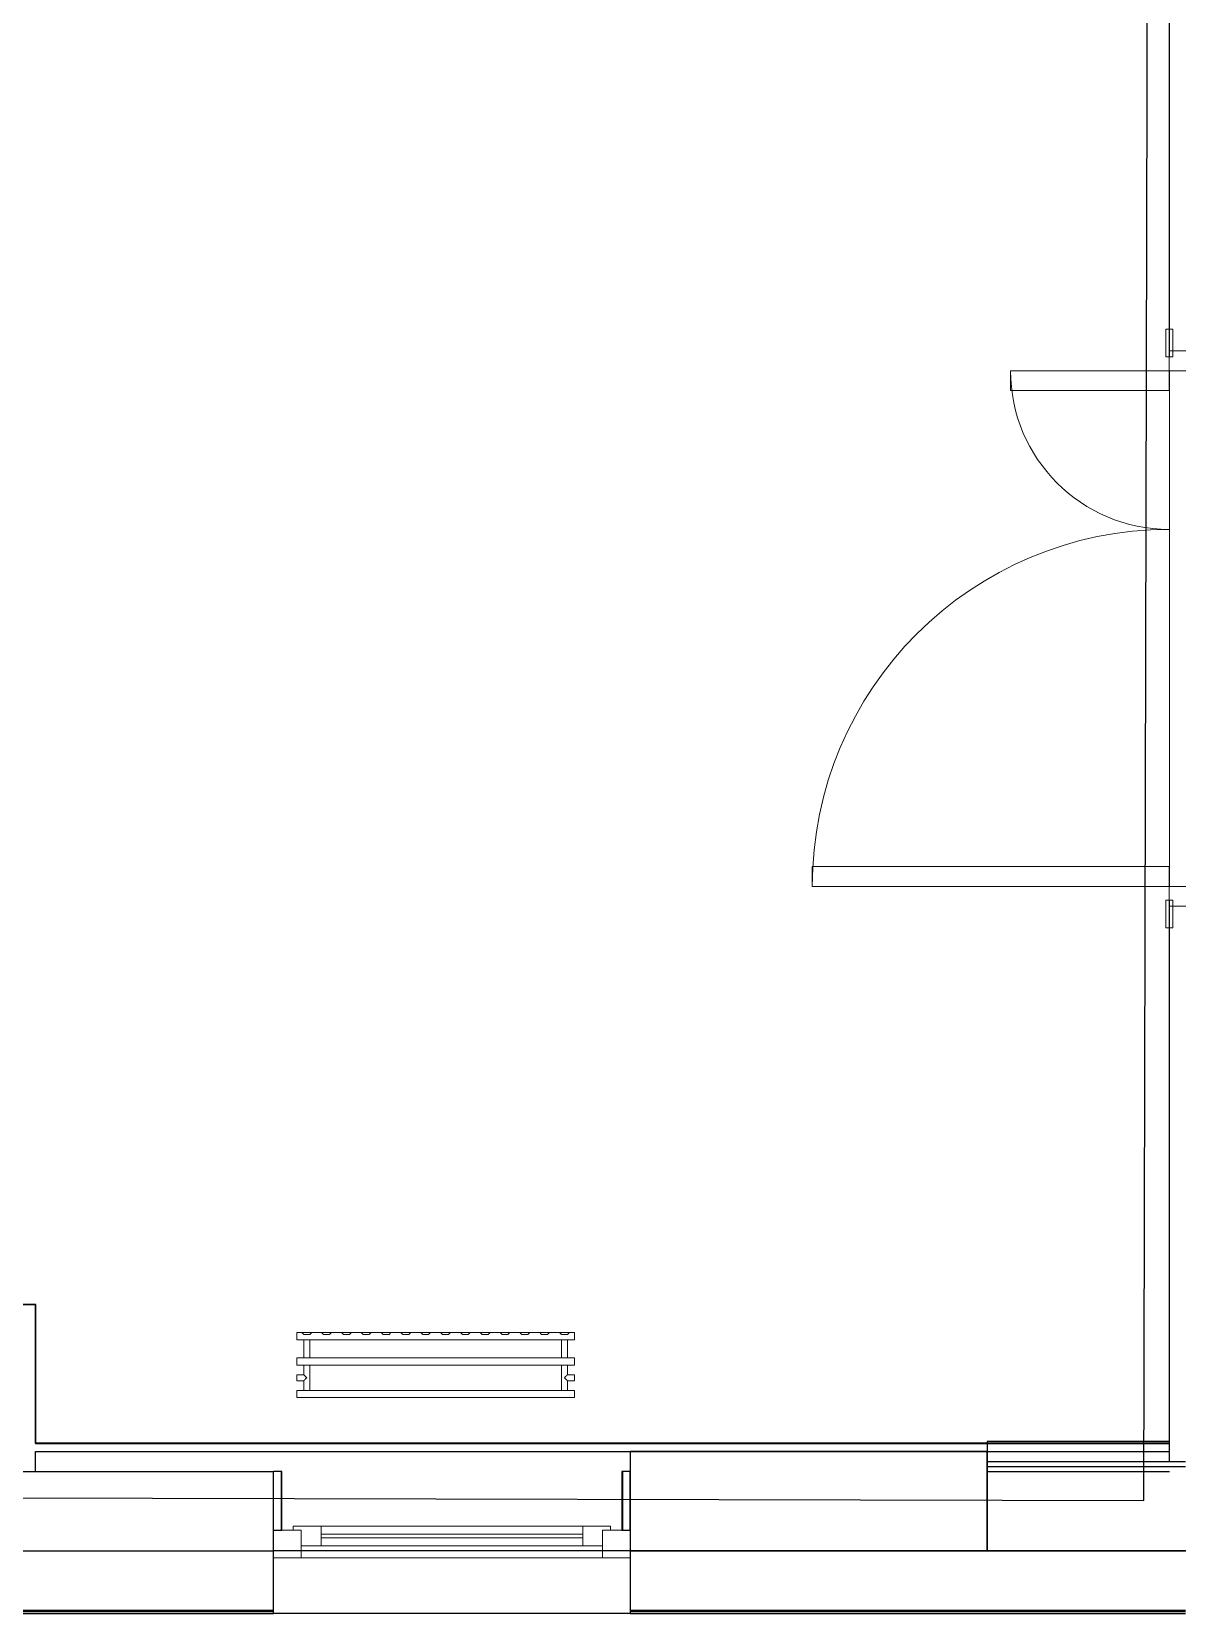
# Model space of a CAD drawing. Header units: millimetres. Extents: x 3914 to 443608, y -156176 to 78197.
# Drawn here: x 142677 to 145567, y -146371 to -142383 of the extents above; entities that cross this region are included whole.
import ezdxf

# ---------------------------------------------------------------- set-up
doc = ezdxf.new("R2010")
doc.units = ezdxf.units.MM
for name, color, linetype, lineweight in [('A-DOOR-1', 7, 'Continuous', 5), ('A-FLOR', 7, 'Continuous', 9), ('A-GLAZ', 7, 'Continuous', 9), ('A-GLAZ-1', 7, 'Continuous', 5)]:
    doc.layers.add(name, color=color, linetype=linetype, lineweight=lineweight)
doc.layers.add('A-DOOR-FRAM-1', color=7, linetype='Continuous', lineweight=5, true_color=0xc0c0c0)
doc.layers.add('M-EQPM-1', color=7, linetype='Continuous', lineweight=9, true_color=0xb2b2b2)

# ---------------------------------------------------------------- blocks, each defined once
blk = doc.blocks.new('120_Окно_СКБ_1Ст - 120_Окно_СКБ_1Ст 900х2500_h_ с форточкой-22876038-Объем проектирования 1 этажа')
at = {"layer": 'A-GLAZ'}
for p, q in [((-450, -127), (-450, -57)), ((-450, -57), (-380, -57)), ((-380, -57), (-380, -127)), ((380, -127), (380, -57)), ((380, -57), (450, -57)), ((450, -57), (450, -127)), ((380, -87), (-380, -87)), ((-380, -87), (-380, -127)), ((-330, -137), (-330, -87)), ((330, -137), (330, -87)), ((380, -127), (380, -87)), ((-380, -127), (-450, -127)), ((-380, -127), (-400, -127)), ((-400, -127), (-400, -137)), ((-400, -137), (400, -137)), ((400, -137), (-400, -137)), ((450, -127), (380, -127)), ((400, -127), (380, -127)), ((400, -137), (400, -127))]:
    blk.add_line(p, q, dxfattribs=at)
at = {"layer": 'A-GLAZ-1'}
for p, q in [((450, -57), (-450, -57)), ((-330, -107), (330, -107)), ((330, -117), (-330, -117)), ((-430, -127), (-400, -127)), ((400, -127), (430, -127))]:
    blk.add_line(p, q, dxfattribs=at)
blk = doc.blocks.new('110_Дверь_СКБ_2Ст - Д-5_п__в составе перегородки _не входит в спец__-32680960-Объем проектирования 1 этажа')
at = {"layer": 'A-DOOR-1'}
for p, q in [((-637.5, 900.5), (-637.5, 0.5)), ((-587.5, 900.5), (-637.5, 900.5)), ((-587.5, 0.5), (-587.5, 900.5)), ((662.5, 400.5), (612.5, 400.5)), ((612.5, 400.5), (612.5, 0.5)), ((662.5, 0.5), (662.5, 400.5)), ((-637.5, 0.5), (-587.5, 0.5)), ((612.5, 0.5), (662.5, 0.5))]:
    blk.add_line(p, q, dxfattribs=at)
for centre, radius, start, end in [((-637.5, 0.5), 900, 0, 90), ((662.5, 0.5), 400, 90, 180)]:
    blk.add_arc(centre, radius, start, end, dxfattribs=at)
at = {"layer": 'A-DOOR-FRAM-1'}
for p, q in [((-672.5, 8.5), (-742.5, 8.5)), ((-742.5, 8.5), (-742.5, 0.5)), ((-742.5, 0.5), (-672.5, 0.5)), ((-637.5, 0.5), (-687.5, 0.5)), ((-687.5, 0.5), (-687.5, -79.5)), ((-672.5, 0.5), (-687.5, 0.5)), ((-687.5, 0.5), (-687.5, -0.5)), ((-672.5, 0.5), (-672.5, 8.5)), ((-672.5, -0.5), (-672.5, 0.5)), ((-637.5, -49.5), (-637.5, 0.5)), ((662.5, 0.5), (662.5, -49.5)), ((712.5, 0.5), (662.5, 0.5)), ((767.5, 8.5), (697.5, 8.5)), ((697.5, 8.5), (697.5, 0.5)), ((712.5, 0.5), (697.5, 0.5)), ((697.5, 0.5), (697.5, -0.5)), ((697.5, 0.5), (767.5, 0.5)), ((712.5, -79.5), (712.5, 0.5)), ((712.5, -0.5), (712.5, 0.5)), ((767.5, 0.5), (767.5, 8.5)), ((-672.5, -0.5), (-742.5, -0.5)), ((-742.5, -0.5), (-742.5, -8.5)), ((-742.5, -8.5), (-672.5, -8.5)), ((-687.5, -0.5), (-672.5, -0.5)), ((-672.5, -8.5), (-672.5, -0.5)), ((697.5, -0.5), (712.5, -0.5)), ((767.5, -0.5), (697.5, -0.5)), ((697.5, -0.5), (697.5, -8.5)), ((697.5, -8.5), (767.5, -8.5)), ((767.5, -8.5), (767.5, -0.5)), ((-687.5, -79.5), (-627.5, -79.5)), ((-627.5, -49.5), (-637.5, -49.5)), ((-627.5, -79.5), (-627.5, -49.5)), ((662.5, -49.5), (652.5, -49.5)), ((652.5, -49.5), (652.5, -79.5)), ((652.5, -79.5), (712.5, -79.5))]:
    blk.add_line(p, q, dxfattribs=at)
blk = doc.blocks.new('radiator_prado_classic_z_tip_30_po exemplyaru - Classic Z Тип 30-300-V238-Объем проектирования 1 этажа')
at = {"layer": 'M-EQPM-1'}
for p, q in [((0, 228), (0, 210)), ((700, 228), (0, 228)), ((0, 210), (0, 228)), ((0, 228), (12.5, 228)), ((0, 210), (700, 210)), ((17.8, 210), (0, 210)), ((12.5, 228), (37.5, 228)), ((37.5, 228), (12.5, 228)), ((12.5, 228), (37.5, 228)), ((12.5, 228), (17.5, 223)), ((12.5, 228), (17.5, 223)), ((32.5, 223), (17.5, 223)), ((17.5, 223), (32.5, 223)), ((17.5, 210), (17.5, 164)), ((17.5, 210), (17.5, 164)), ((17.8, 210), (17.5, 210)), ((17.5, 210), (17.8, 210)), ((17.8, 210), (17.5, 210)), ((17.5, 210), (32.5, 210)), ((23.1, 210), (17.8, 210)), ((17.8, 210), (32.2, 210)), ((32.2, 210), (17.8, 210)), ((32.2, 210), (23.1, 210)), ((32.5, 210), (32.2, 210)), ((32.2, 210), (32.5, 210)), ((32.5, 210), (32.2, 210)), ((667.8, 210), (32.2, 210)), ((32.5, 223), (37.5, 228)), ((37.5, 228), (32.5, 223)), ((32.5, 164), (32.5, 210)), ((32.5, 164), (32.5, 210)), ((37.5, 228), (62.5, 228)), ((62.5, 228), (87.5, 228)), ((87.5, 228), (62.5, 228)), ((62.5, 228), (87.5, 228)), ((62.5, 228), (67.5, 223)), ((62.5, 228), (67.5, 223)), ((82.5, 223), (67.5, 223)), ((67.5, 223), (82.5, 223)), ((82.5, 223), (87.5, 228)), ((87.5, 228), (82.5, 223)), ((87.5, 228), (112.5, 228)), ((112.5, 228), (137.5, 228)), ((137.5, 228), (112.5, 228)), ((112.5, 228), (137.5, 228)), ((112.5, 228), (117.5, 223)), ((112.5, 228), (117.5, 223)), ((132.5, 223), (117.5, 223)), ((117.5, 223), (132.5, 223)), ((132.5, 223), (137.5, 228)), ((137.5, 228), (132.5, 223)), ((137.5, 228), (162.5, 228)), ((162.5, 228), (187.5, 228)), ((187.5, 228), (162.5, 228)), ((162.5, 228), (187.5, 228)), ((162.5, 228), (167.5, 223)), ((162.5, 228), (167.5, 223)), ((182.5, 223), (167.5, 223)), ((167.5, 223), (182.5, 223)), ((182.5, 223), (187.5, 228)), ((187.5, 228), (182.5, 223)), ((187.5, 228), (212.5, 228)), ((212.5, 228), (237.5, 228)), ((237.5, 228), (212.5, 228)), ((212.5, 228), (237.5, 228)), ((212.5, 228), (217.5, 223)), ((212.5, 228), (217.5, 223)), ((232.5, 223), (217.5, 223)), ((217.5, 223), (232.5, 223)), ((232.5, 223), (237.5, 228)), ((237.5, 228), (232.5, 223)), ((237.5, 228), (262.5, 228)), ((262.5, 228), (287.5, 228)), ((287.5, 228), (262.5, 228)), ((262.5, 228), (287.5, 228)), ((262.5, 228), (267.5, 223)), ((262.5, 228), (267.5, 223)), ((282.5, 223), (267.5, 223)), ((267.5, 223), (282.5, 223)), ((282.5, 223), (287.5, 228)), ((287.5, 228), (282.5, 223)), ((287.5, 228), (312.5, 228)), ((312.5, 228), (337.5, 228)), ((337.5, 228), (312.5, 228)), ((312.5, 228), (337.5, 228)), ((312.5, 228), (317.5, 223)), ((312.5, 228), (317.5, 223)), ((332.5, 223), (317.5, 223)), ((317.5, 223), (332.5, 223)), ((332.5, 223), (337.5, 228)), ((337.5, 228), (332.5, 223)), ((337.5, 228), (362.5, 228)), ((362.5, 228), (387.5, 228)), ((387.5, 228), (362.5, 228)), ((362.5, 228), (387.5, 228)), ((362.5, 228), (367.5, 223)), ((362.5, 228), (367.5, 223)), ((382.5, 223), (367.5, 223)), ((367.5, 223), (382.5, 223)), ((382.5, 223), (387.5, 228)), ((387.5, 228), (382.5, 223)), ((387.5, 228), (412.5, 228)), ((412.5, 228), (437.5, 228)), ((437.5, 228), (412.5, 228)), ((412.5, 228), (437.5, 228)), ((412.5, 228), (417.5, 223)), ((412.5, 228), (417.5, 223)), ((432.5, 223), (417.5, 223)), ((417.5, 223), (432.5, 223)), ((432.5, 223), (437.5, 228)), ((437.5, 228), (432.5, 223)), ((437.5, 228), (462.5, 228)), ((462.5, 228), (487.5, 228)), ((487.5, 228), (462.5, 228)), ((462.5, 228), (487.5, 228)), ((462.5, 228), (467.5, 223)), ((462.5, 228), (467.5, 223)), ((482.5, 223), (467.5, 223)), ((467.5, 223), (482.5, 223)), ((482.5, 223), (487.5, 228)), ((487.5, 228), (482.5, 223)), ((487.5, 228), (512.5, 228)), ((512.5, 228), (537.5, 228)), ((537.5, 228), (512.5, 228)), ((512.5, 228), (537.5, 228)), ((512.5, 228), (517.5, 223)), ((512.5, 228), (517.5, 223)), ((532.5, 223), (517.5, 223)), ((517.5, 223), (532.5, 223)), ((532.5, 223), (537.5, 228)), ((537.5, 228), (532.5, 223)), ((537.5, 228), (562.5, 228)), ((562.5, 228), (587.5, 228)), ((587.5, 228), (562.5, 228)), ((562.5, 228), (587.5, 228)), ((562.5, 228), (567.5, 223)), ((562.5, 228), (567.5, 223)), ((582.5, 223), (567.5, 223)), ((567.5, 223), (582.5, 223)), ((582.5, 223), (587.5, 228)), ((587.5, 228), (582.5, 223)), ((587.5, 228), (612.5, 228)), ((612.5, 228), (637.5, 228)), ((637.5, 228), (612.5, 228)), ((612.5, 228), (637.5, 228)), ((612.5, 228), (617.5, 223)), ((612.5, 228), (617.5, 223)), ((632.5, 223), (617.5, 223)), ((617.5, 223), (632.5, 223)), ((632.5, 223), (637.5, 228)), ((637.5, 228), (632.5, 223)), ((637.5, 228), (662.5, 228)), ((662.5, 228), (687.5, 228)), ((687.5, 228), (662.5, 228)), ((662.5, 228), (687.5, 228)), ((662.5, 228), (667.5, 223)), ((662.5, 228), (667.5, 223)), ((682.5, 223), (667.5, 223)), ((667.5, 223), (682.5, 223)), ((667.5, 210), (667.5, 164)), ((667.5, 210), (667.5, 164)), ((667.8, 210), (667.5, 210)), ((667.5, 210), (682.5, 210)), ((667.8, 210), (667.5, 210)), ((667.5, 210), (667.8, 210)), ((682.2, 210), (667.8, 210)), ((682.2, 210), (667.8, 210)), ((667.8, 210), (682.2, 210)), ((682.5, 210), (682.2, 210)), ((682.5, 210), (682.2, 210)), ((682.2, 210), (682.5, 210)), ((700, 210), (682.2, 210)), ((682.5, 223), (687.5, 228)), ((687.5, 228), (682.5, 223)), ((682.5, 164), (682.5, 210)), ((682.5, 164), (682.5, 210)), ((687.5, 228), (700, 228)), ((700, 210), (700, 228)), ((700, 228), (700, 210)), ((700, 164), (0, 164)), ((0, 164), (0, 146)), ((0, 146), (0, 164)), ((0, 164), (17.8, 164)), ((17.8, 164), (17.5, 164)), ((17.5, 164), (17.8, 164)), ((17.8, 164), (17.5, 164)), ((17.5, 164), (32.5, 164)), ((32.2, 164), (17.8, 164)), ((17.8, 164), (32.2, 164)), ((32.2, 164), (17.8, 164)), ((32.5, 164), (32.2, 164)), ((32.2, 164), (32.5, 164)), ((32.5, 164), (32.2, 164)), ((32.2, 164), (667.8, 164)), ((667.8, 164), (667.5, 164)), ((667.5, 164), (682.5, 164)), ((667.8, 164), (667.5, 164)), ((667.5, 164), (667.8, 164)), ((682.2, 164), (667.8, 164)), ((682.2, 164), (667.8, 164)), ((667.8, 164), (682.2, 164)), ((682.5, 164), (682.2, 164)), ((682.5, 164), (682.2, 164)), ((682.2, 164), (682.5, 164)), ((682.2, 164), (700, 164)), ((700, 146), (700, 164)), ((700, 164), (700, 146)), ((0, 146), (700, 146)), ((18.5, 146), (0, 146)), ((17.5, 121.5), (0, 121.5)), ((17.5, 121.5), (0, 121.5)), ((0, 121.5), (0, 120.5)), ((0, 106.5), (0, 121.5)), ((0, 120.5), (0, 107.5)), ((0, 120.5), (0, 119.3)), ((0, 114), (0, 120.5)), ((0, 120.5), (0, 120.5)), ((17.5, 146), (17.5, 121.5)), ((17.5, 146), (17.5, 121.5)), ((17.5, 146), (18.5, 146)), ((18.5, 146), (17.5, 146)), ((17.5, 146), (18.5, 146)), ((32.5, 146), (17.5, 146)), ((18.5, 146), (32.2, 146)), ((32.2, 146), (18.5, 146)), ((18.5, 146), (32.2, 146)), ((32.2, 146), (32.5, 146)), ((32.5, 146), (32.2, 146)), ((32.2, 146), (32.5, 146)), ((667.8, 146), (32.2, 146)), ((32.5, 82), (32.5, 146)), ((32.5, 82), (32.5, 146)), ((667.5, 146), (667.5, 82)), ((667.5, 146), (667.5, 82)), ((667.5, 146), (667.8, 146)), ((682.5, 146), (667.5, 146)), ((667.5, 146), (667.8, 146)), ((667.8, 146), (667.5, 146)), ((667.8, 146), (681.5, 146)), ((667.8, 146), (671.2, 146)), ((681.5, 146), (667.8, 146)), ((671.2, 146), (676.9, 146)), ((676.9, 146), (681.5, 146)), ((681.5, 146), (682.5, 146)), ((681.5, 146), (682.5, 146)), ((682.5, 146), (681.5, 146)), ((700, 146), (681.5, 146)), ((682.5, 121.5), (682.5, 146)), ((682.5, 121.5), (682.5, 146)), ((700, 121.5), (682.5, 121.5)), ((700, 121.5), (682.5, 121.5)), ((700, 121.5), (700, 106.5)), ((700, 120.5), (700, 121.5)), ((700, 121.5), (700, 120.5)), ((700, 120.5), (700, 121.5)), ((700, 107.5), (700, 120.5)), ((700, 120.5), (700, 107.5)), ((700, 107.5), (700, 120.5)), ((0, 119.3), (0, 117.8)), ((0, 117.8), (0, 114)), ((0, 114), (0, 110.3)), ((0, 107.5), (0, 114)), ((0, 110.3), (0, 108.7)), ((0, 108.7), (0, 107.5)), ((0, 107.5), (0, 106.5)), ((0, 107.5), (0, 107.5)), ((0, 106.5), (17.5, 106.5)), ((0, 106.5), (17.5, 106.5)), ((700, 82), (0, 82)), ((0, 82), (0, 64)), ((0, 64), (0, 82)), ((0, 82), (18.5, 82)), ((17.5, 106.5), (17.5, 82)), ((17.5, 106.5), (17.5, 82)), ((18.5, 82), (17.5, 82)), ((17.5, 82), (18.5, 82)), ((18.5, 82), (17.5, 82)), ((17.5, 82), (32.5, 82)), ((32.2, 82), (18.5, 82)), ((18.5, 82), (32.2, 82)), ((32.2, 82), (18.5, 82)), ((32.5, 82), (32.2, 82)), ((32.2, 82), (32.5, 82)), ((32.5, 82), (32.2, 82)), ((32.2, 82), (667.8, 82)), ((667.8, 82), (667.5, 82)), ((667.5, 82), (682.5, 82)), ((667.8, 82), (667.5, 82)), ((667.5, 82), (667.8, 82)), ((681.5, 82), (667.8, 82)), ((671.2, 82), (667.8, 82)), ((667.8, 82), (681.5, 82)), ((681.5, 82), (671.2, 82)), ((682.5, 82), (681.5, 82)), ((682.5, 82), (681.5, 82)), ((681.5, 82), (682.5, 82)), ((681.5, 82), (700, 82)), ((682.5, 82), (682.5, 106.5)), ((682.5, 106.5), (700, 106.5)), ((682.5, 82), (682.5, 106.5)), ((682.5, 106.5), (700, 106.5)), ((700, 106.5), (700, 107.5)), ((700, 107.5), (700, 106.5)), ((700, 106.5), (700, 107.5)), ((700, 64), (700, 82)), ((700, 82), (700, 64)), ((700, 64), (0, 64)), ((0, 64), (700, 64))]:
    blk.add_line(p, q, dxfattribs=at)
for points, knots in [([(18.5, 120.5), (18.4, 120.6), (18.3, 120.7), (18.1, 120.9), (17.9, 121.1), (17.8, 121.2), (17.7, 121.3), (17.5, 121.5), (17.5, 121.5), (17.5, 121.5)], [0.7142857, 0.7142857, 0.7142857, 0.7142857, 0.75, 0.7857143, 0.8214286, 0.8571429, 0.8928571, 0.9285714, 1, 1, 1, 1]), ([(17.5, 121.5), (17.5, 121.5), (17.5, 121.5), (17.7, 121.3), (17.8, 121.2), (17.9, 121.1), (18.1, 120.9), (18.3, 120.7), (18.4, 120.6), (18.5, 120.5)], [0, 0, 0, 0, 0.0714286, 0.1071429, 0.1428571, 0.1785714, 0.2142857, 0.25, 0.2857143, 0.2857143, 0.2857143, 0.2857143]), ([(17.5, 121.5), (17.5, 121.5), (17.5, 121.5), (17.7, 121.3), (17.8, 121.2), (17.9, 121.1), (18.1, 120.9), (18.3, 120.7), (18.4, 120.6), (18.5, 120.5)], [0, 0, 0, 0, 0.0714286, 0.1071429, 0.1428571, 0.1785714, 0.2142857, 0.25, 0.2857143, 0.2857143, 0.2857143, 0.2857143]), ([(25, 114), (24.5, 114.5), (23.6, 115.4), (22.4, 116.6), (21.6, 117.4), (21.1, 117.9), (20.8, 118.2), (20.5, 118.5), (20.2, 118.8), (19.8, 119.1), (19.6, 119.4), (19.3, 119.7), (19, 120), (18.7, 120.3), (18.5, 120.5), (18.3, 120.7), (18.1, 120.9), (17.9, 121.1), (17.8, 121.2), (17.7, 121.3), (17.5, 121.5), (17.5, 121.5), (17.5, 121.5)], [0, 0, 0, 0, 0.142857, 0.285714, 0.357143, 0.392857, 0.428571, 0.464286, 0.5, 0.535714, 0.571429, 0.607143, 0.642857, 0.678571, 0.714286, 0.75, 0.785714, 0.821429, 0.857143, 0.892857, 0.928571, 1, 1, 1, 1]), ([(675, 114), (675.5, 114.5), (676.4, 115.4), (677.6, 116.6), (678.4, 117.4), (678.9, 117.9), (679.2, 118.2), (679.5, 118.5), (679.8, 118.8), (680.1, 119.2), (680.4, 119.4), (680.7, 119.7), (681, 120), (681.3, 120.3), (681.5, 120.5), (681.7, 120.7), (681.9, 120.9), (682.1, 121.1), (682.2, 121.2), (682.3, 121.3), (682.5, 121.5), (682.5, 121.5), (682.5, 121.5)], [0, 0, 0, 0, 0.142857, 0.285714, 0.357143, 0.392857, 0.428571, 0.464286, 0.5, 0.535714, 0.571429, 0.607143, 0.642857, 0.678571, 0.714286, 0.75, 0.785714, 0.821429, 0.857143, 0.892857, 0.928571, 1, 1, 1, 1]), ([(682.5, 121.5), (682.5, 121.5), (682.5, 121.5), (682.3, 121.3), (682.2, 121.2), (682.1, 121.1), (681.9, 120.9), (681.7, 120.7), (681.6, 120.6), (681.5, 120.5)], [0, 0, 0, 0, 0.0714286, 0.1071429, 0.1428571, 0.1785714, 0.2142857, 0.25, 0.2857143, 0.2857143, 0.2857143, 0.2857143]), ([(682.5, 121.5), (682.5, 121.5), (682.5, 121.5), (682.3, 121.3), (682.2, 121.2), (682.1, 121.1), (681.9, 120.9), (681.7, 120.7), (681.6, 120.6), (681.5, 120.5)], [0, 0, 0, 0, 0.0714286, 0.1071429, 0.1428571, 0.1785714, 0.2142857, 0.25, 0.2857143, 0.2857143, 0.2857143, 0.2857143]), ([(681.5, 120.5), (681.6, 120.6), (681.7, 120.7), (681.9, 120.9), (682.1, 121.1), (682.2, 121.2), (682.3, 121.3), (682.5, 121.5), (682.5, 121.5), (682.5, 121.5)], [0.7142857, 0.7142857, 0.7142857, 0.7142857, 0.75, 0.7857143, 0.8214286, 0.8571429, 0.8928571, 0.9285714, 1, 1, 1, 1]), ([(17.5, 106.5), (17.5, 106.5), (17.5, 106.5), (17.7, 106.7), (17.8, 106.8), (17.9, 106.9), (18.1, 107.1), (18.3, 107.3), (18.5, 107.5), (18.7, 107.7), (19, 108), (19.3, 108.3), (19.6, 108.6), (19.8, 108.9), (20.3, 109.3), (20.7, 109.7), (21.1, 110.1), (21.6, 110.6), (22.4, 111.4), (23.6, 112.6), (24.5, 113.5), (25, 114)], [0, 0, 0, 0, 0.071429, 0.107143, 0.142857, 0.178571, 0.214286, 0.25, 0.285714, 0.321429, 0.357143, 0.392857, 0.428571, 0.464286, 0.5, 0.571429, 0.607143, 0.642857, 0.714286, 0.857143, 1, 1, 1, 1]), ([(17.5, 106.5), (17.5, 106.5), (17.5, 106.5), (17.7, 106.7), (17.8, 106.8), (17.9, 106.9), (18.1, 107.1), (18.3, 107.3), (18.4, 107.4), (18.5, 107.5)], [0, 0, 0, 0, 0.0714286, 0.1071429, 0.1428571, 0.1785714, 0.2142857, 0.25, 0.2857143, 0.2857143, 0.2857143, 0.2857143]), ([(18.5, 107.5), (18.4, 107.4), (18.3, 107.3), (18.1, 107.1), (17.9, 106.9), (17.8, 106.8), (17.7, 106.7), (17.5, 106.5), (17.5, 106.5), (17.5, 106.5)], [0.7142857, 0.7142857, 0.7142857, 0.7142857, 0.75, 0.7857143, 0.8214286, 0.8571429, 0.8928571, 0.9285714, 1, 1, 1, 1]), ([(18.5, 107.5), (18.4, 107.4), (18.3, 107.3), (18.1, 107.1), (17.9, 106.9), (17.8, 106.8), (17.7, 106.7), (17.5, 106.5), (17.5, 106.5), (17.5, 106.5)], [0.7142857, 0.7142857, 0.7142857, 0.7142857, 0.75, 0.7857143, 0.8214286, 0.8571429, 0.8928571, 0.9285714, 1, 1, 1, 1]), ([(22.1, 116.9), (21.9, 117.1), (21.6, 117.4), (21.1, 117.9), (20.8, 118.2), (20.5, 118.5), (20.2, 118.8), (19.9, 119.2), (19.7, 119.3), (19.6, 119.4)], [0.2857143, 0.2857143, 0.2857143, 0.2857143, 0.3571429, 0.3928571, 0.4285714, 0.4642857, 0.5, 0.5357143, 0.5714286, 0.5714286, 0.5714286, 0.5714286]), ([(19.6, 119.4), (19.7, 119.3), (19.9, 119.2), (20.3, 118.7), (20.7, 118.3), (21.1, 117.9), (21.6, 117.4), (21.9, 117.1), (22.1, 116.9)], [0.4285714, 0.4285714, 0.4285714, 0.4285714, 0.4642857, 0.5, 0.5714286, 0.6071429, 0.6428571, 0.7142857, 0.7142857, 0.7142857, 0.7142857]), ([(19.6, 119.4), (19.7, 119.3), (19.8, 119.1), (20.3, 118.7), (20.7, 118.3), (21.1, 117.9), (21.6, 117.4), (21.9, 117.1), (22.1, 116.9)], [0.4285714, 0.4285714, 0.4285714, 0.4285714, 0.4642857, 0.5, 0.5714286, 0.6071429, 0.6428571, 0.7142857, 0.7142857, 0.7142857, 0.7142857]), ([(19.6, 108.6), (19.7, 108.7), (19.9, 108.8), (20.3, 109.3), (20.7, 109.7), (21.1, 110.1), (21.6, 110.6), (21.9, 110.9), (22.1, 111.1)], [0.4285714, 0.4285714, 0.4285714, 0.4285714, 0.4642857, 0.5, 0.5714286, 0.6071429, 0.6428571, 0.7142857, 0.7142857, 0.7142857, 0.7142857]), ([(22.1, 111.1), (21.9, 110.9), (21.6, 110.6), (21.1, 110.1), (20.8, 109.8), (20.5, 109.5), (20.2, 109.2), (19.9, 108.8), (19.7, 108.7), (19.6, 108.6)], [0.2857143, 0.2857143, 0.2857143, 0.2857143, 0.3571429, 0.3928571, 0.4285714, 0.4642857, 0.5, 0.5357143, 0.5714286, 0.5714286, 0.5714286, 0.5714286]), ([(22.1, 111.1), (21.9, 110.9), (21.6, 110.6), (21.1, 110.1), (20.8, 109.8), (20.5, 109.5), (20.2, 109.2), (19.8, 108.9), (19.7, 108.7), (19.6, 108.6)], [0.2857143, 0.2857143, 0.2857143, 0.2857143, 0.3571429, 0.3928571, 0.4285714, 0.4642857, 0.5, 0.5357143, 0.5714286, 0.5714286, 0.5714286, 0.5714286]), ([(682.5, 106.5), (682.5, 106.5), (682.5, 106.5), (682.3, 106.7), (682.2, 106.8), (682.1, 106.9), (681.9, 107.1), (681.7, 107.3), (681.5, 107.5), (681.3, 107.7), (681, 108), (680.7, 108.3), (680.4, 108.6), (680.1, 108.8), (679.7, 109.3), (679.3, 109.7), (678.9, 110.1), (678.4, 110.6), (677.6, 111.4), (676.4, 112.6), (675.5, 113.5), (675, 114)], [0, 0, 0, 0, 0.071429, 0.107143, 0.142857, 0.178571, 0.214286, 0.25, 0.285714, 0.321429, 0.357143, 0.392857, 0.428571, 0.464286, 0.5, 0.571429, 0.607143, 0.642857, 0.714286, 0.857143, 1, 1, 1, 1]), ([(680.4, 119.4), (680.3, 119.3), (680.1, 119.2), (679.7, 118.7), (679.3, 118.3), (678.9, 117.9), (678.4, 117.4), (678.1, 117.1), (677.9, 116.9)], [0.4285714, 0.4285714, 0.4285714, 0.4285714, 0.4642857, 0.5, 0.5714286, 0.6071429, 0.6428571, 0.7142857, 0.7142857, 0.7142857, 0.7142857]), ([(680.4, 119.4), (680.3, 119.3), (680.1, 119.2), (679.7, 118.7), (679.3, 118.3), (678.9, 117.9), (678.4, 117.4), (678.1, 117.1), (677.9, 116.9)], [0.4285714, 0.4285714, 0.4285714, 0.4285714, 0.4642857, 0.5, 0.5714286, 0.6071429, 0.6428571, 0.7142857, 0.7142857, 0.7142857, 0.7142857]), ([(677.9, 116.9), (678.1, 117.1), (678.4, 117.4), (678.9, 117.9), (679.2, 118.2), (679.5, 118.5), (679.8, 118.8), (680.1, 119.2), (680.3, 119.3), (680.4, 119.4)], [0.2857143, 0.2857143, 0.2857143, 0.2857143, 0.3571429, 0.3928571, 0.4285714, 0.4642857, 0.5, 0.5357143, 0.5714286, 0.5714286, 0.5714286, 0.5714286]), ([(677.9, 111.1), (678.1, 110.9), (678.4, 110.6), (678.9, 110.1), (679.2, 109.8), (679.5, 109.5), (679.8, 109.2), (680.1, 108.8), (680.3, 108.7), (680.4, 108.6)], [0.2857143, 0.2857143, 0.2857143, 0.2857143, 0.3571429, 0.3928571, 0.4285714, 0.4642857, 0.5, 0.5357143, 0.5714286, 0.5714286, 0.5714286, 0.5714286]), ([(677.9, 111.1), (678.1, 110.9), (678.4, 110.6), (678.9, 110.1), (679.1, 109.9), (679.2, 109.8)], [0.2857143, 0.2857143, 0.2857143, 0.2857143, 0.3571429, 0.3928571, 0.4285714, 0.4285714, 0.4285714, 0.4285714]), ([(680.4, 108.6), (680.3, 108.7), (680.1, 108.8), (679.7, 109.3), (679.3, 109.7), (678.9, 110.1), (678.4, 110.6), (678.1, 110.9), (677.9, 111.1)], [0.4285714, 0.4285714, 0.4285714, 0.4285714, 0.4642857, 0.5, 0.5714286, 0.6071429, 0.6428571, 0.7142857, 0.7142857, 0.7142857, 0.7142857]), ([(681.5, 107.5), (681.6, 107.4), (681.7, 107.3), (681.9, 107.1), (682.1, 106.9), (682.2, 106.8), (682.3, 106.7), (682.5, 106.5), (682.5, 106.5), (682.5, 106.5)], [0.7142857, 0.7142857, 0.7142857, 0.7142857, 0.75, 0.7857143, 0.8214286, 0.8571429, 0.8928571, 0.9285714, 1, 1, 1, 1]), ([(681.5, 107.5), (681.6, 107.4), (681.7, 107.3), (681.9, 107.1), (682.1, 106.9), (682.2, 106.8), (682.3, 106.7), (682.5, 106.5), (682.5, 106.5), (682.5, 106.5)], [0.7142857, 0.7142857, 0.7142857, 0.7142857, 0.75, 0.7857143, 0.8214286, 0.8571429, 0.8928571, 0.9285714, 1, 1, 1, 1]), ([(682.5, 106.5), (682.5, 106.5), (682.5, 106.5), (682.3, 106.7), (682.2, 106.8), (682.1, 106.9), (681.9, 107.1), (681.7, 107.3), (681.6, 107.4), (681.5, 107.5)], [0, 0, 0, 0, 0.0714286, 0.1071429, 0.1428571, 0.1785714, 0.2142857, 0.25, 0.2857143, 0.2857143, 0.2857143, 0.2857143])]:
    blk.add_open_spline(points, degree=3, knots=knots, dxfattribs=at)
for points in [[(19.6, 119.4), (19.5, 119.5), (19.3, 119.7), (19, 120), (18.7, 120.3), (18.6, 120.4), (18.5, 120.5)], [(18.5, 120.5), (18.6, 120.4), (18.7, 120.3), (19, 120), (19.3, 119.7), (19.5, 119.5), (19.6, 119.4)], [(18.5, 120.5), (18.6, 120.4), (18.7, 120.3), (19, 120), (19.3, 119.7), (19.5, 119.5), (19.6, 119.4)], [(681.5, 120.5), (681.4, 120.4), (681.3, 120.3), (681, 120), (680.7, 119.7), (680.5, 119.5), (680.4, 119.4)], [(681.5, 120.5), (681.4, 120.4), (681.3, 120.3), (681, 120), (680.7, 119.7), (680.5, 119.5), (680.4, 119.4)], [(680.4, 119.4), (680.5, 119.5), (680.7, 119.7), (681, 120), (681.3, 120.3), (681.4, 120.4), (681.5, 120.5)], [(18.5, 107.5), (18.6, 107.6), (18.7, 107.7), (19, 108), (19.3, 108.3), (19.5, 108.5), (19.6, 108.6)], [(19.6, 108.6), (19.5, 108.5), (19.3, 108.3), (19, 108), (18.7, 107.7), (18.6, 107.6), (18.5, 107.5)], [(19.6, 108.6), (19.5, 108.5), (19.3, 108.3), (19, 108), (18.7, 107.7), (18.6, 107.6), (18.5, 107.5)], [(25, 114), (24.5, 114.5), (23.6, 115.4), (22.6, 116.4), (22.1, 116.9)], [(22.1, 116.9), (22.6, 116.4), (23.6, 115.4), (24.5, 114.5), (25, 114)], [(22.1, 116.9), (22.6, 116.4), (23.6, 115.4), (24.5, 114.5), (25, 114)], [(22.1, 111.1), (22.6, 111.6), (23.6, 112.6), (24.5, 113.5), (25, 114)], [(25, 114), (24.5, 113.5), (23.6, 112.6), (22.6, 111.6), (22.1, 111.1)], [(25, 114), (24.5, 113.5), (23.6, 112.6), (22.6, 111.6), (22.1, 111.1)], [(677.9, 116.9), (677.4, 116.4), (676.4, 115.4), (675.5, 114.5), (675, 114)], [(677.9, 116.9), (677.4, 116.4), (676.4, 115.4), (675.5, 114.5), (675, 114)], [(675, 114), (675.5, 114.5), (676.4, 115.4), (677.4, 116.4), (677.9, 116.9)], [(675, 114), (675.5, 113.5), (676.4, 112.6), (677.4, 111.6), (677.9, 111.1)], [(675, 114), (675.5, 113.5), (676.4, 112.6), (677.4, 111.6), (677.9, 111.1)], [(677.9, 111.1), (677.4, 111.6), (676.4, 112.6), (675.5, 113.5), (675, 114)], [(679.2, 109.8), (679.3, 109.7), (679.5, 109.5), (679.8, 109.2), (680.1, 108.8), (680.3, 108.7), (680.4, 108.6)], [(680.4, 108.6), (680.5, 108.5), (680.7, 108.3), (681, 108), (681.3, 107.7), (681.4, 107.6), (681.5, 107.5)], [(680.4, 108.6), (680.5, 108.5), (680.7, 108.3), (681, 108), (681.3, 107.7), (681.4, 107.6), (681.5, 107.5)], [(681.5, 107.5), (681.4, 107.6), (681.3, 107.7), (681, 108), (680.7, 108.3), (680.5, 108.5), (680.4, 108.6)]]:
    blk.add_open_spline(points, degree=3, dxfattribs=at)

msp = doc.modelspace()

# ---------------------------------------------------------------- linework, layer by layer
for p, q in [((145546, -140953.7), (145546, -143132.7)), ((145546, -144642.7), (145546, -145941.7)), ((142688, -145591.7), (142216, -145591.7)), ((142687, -145942.7), (142687, -145592.7)), ((142687, -145592.7), (142687, -145942.7)), ((142688, -145941.7), (142688, -145591.7)), ((145547, -145987.7), (145547, -145855)), ((145547, -145942.7), (142687, -145942.7)), ((142687, -145942.7), (145547, -145942.7)), ((145546, -145941.7), (142688, -145941.7)), ((145547, -145937.7), (145087, -145937.7)), ((145087, -145937.7), (145087, -146012.7)), ((142687, -146012.7), (142687, -145962.7)), ((142687, -145962.7), (145547, -145962.7)), ((145087, -145962.7), (144187, -145962.7)), ((144187, -145962.7), (144187, -146212.7)), ((145087, -146012.7), (145087, -145962.7)), ((145087, -145987.7), (145587, -145987.7)), ((145087, -146000.2), (145587, -146000.2)), ((142237, -146012.7), (143287, -146012.7)), ((143287, -146362.7), (143287, -146012.7)), ((143307, -146012.7), (143287, -146012.7)), ((143307, -146160.7), (143307, -146012.7)), ((143308, -146012.7), (143307, -146012.7)), ((143308, -146160.7), (143308, -146012.7)), ((144166, -146012.7), (144166, -146160.7)), ((144167, -146012.7), (144166, -146012.7)), ((144167, -146012.7), (144167, -146160.7)), ((144187, -146012.7), (144167, -146012.7)), ((144187, -146160.7), (144187, -146012.7)), ((145087, -146012.7), (145087, -146012.7)), ((145087, -146012.7), (145087, -146212.7)), ((145087, -146212.7), (145087, -146012.7)), ((145087, -146012.7), (145547, -146012.7)), ((143287, -146160.7), (143307, -146160.7)), ((143307, -146160.7), (143308, -146160.7)), ((144166, -146160.7), (144167, -146160.7)), ((144167, -146160.7), (144187, -146160.7)), ((139937, -146212.7), (143287, -146212.7)), ((142237, -146212.7), (143287, -146212.7)), ((147487, -146212.7), (143287, -146212.7)), ((144187, -146212.7), (143287, -146212.7)), ((144187, -146212.7), (144187, -146362.7)), ((144187, -146212.7), (145087, -146212.7)), ((145087, -146212.7), (145587, -146212.7)), ((142237, -146362.7), (143287, -146362.7)), ((142237, -146365.7), (143287, -146365.7)), ((142237, -146370.7), (143287, -146370.7)), ((143287, -146370.7), (143287, -146362.7)), ((144187, -146370.7), (143287, -146370.7)), ((144187, -146362.7), (144187, -146370.7)), ((144187, -146362.7), (145587, -146362.7)), ((144187, -146365.7), (145587, -146365.7)), ((144187, -146370.7), (145587, -146370.7))]:
    msp.add_line(p, q)
at = {"flags": 128}
msp.add_lwpolyline([(135979.5, -139635.9), (135964.4, -146063.9), (138702.4, -146070.3), (138703.2, -145720.3), (139085.2, -145721.2), (139084.4, -146071.2), (142152.4, -146078.4), (142153.2, -145728.4), (142625.2, -145729.5), (142624.4, -146079.5), (145482.3, -146086.2), (145494.1, -141098.2), (138114.1, -141080.9), (138117.5, -139640.9)], close=True, dxfattribs=at)
at = {"layer": 'A-FLOR'}
for p, q in [((145547, -143187.7), (145547, -140952.7)), ((145547, -143237.7), (145547, -144537.7)), ((145547, -144587.7), (145547, -145855)), ((142687, -145592.7), (142217, -145592.7)), ((145087, -145942.7), (142687, -145942.7))]:
    msp.add_line(p, q, dxfattribs=at)

# ---------------------------------------------------------------- block references
at = {"rotation": 90}
msp.add_blockref('110_Дверь_СКБ_2Ст - Д-5_п__в составе перегородки _не входит в спец__-32680960-Объем проектирования 1 этажа', (145546.5, -143900.2), dxfattribs=at)
at = {"color": 3, "rotation": 180}
msp.add_blockref('120_Окно_СКБ_1Ст - 120_Окно_СКБ_1Ст 900х2500_h_ с форточкой-22876038-Объем проектирования 1 этажа', (143737, -146287.7), dxfattribs=at)
at = {"layer": 'M-EQPM-1'}
msp.add_blockref('radiator_prado_classic_z_tip_30_po exemplyaru - Classic Z Тип 30-300-V238-Объем проектирования 1 этажа', (143345.9, -145890.7), dxfattribs=at)

doc.saveas('drawing.dxf')
